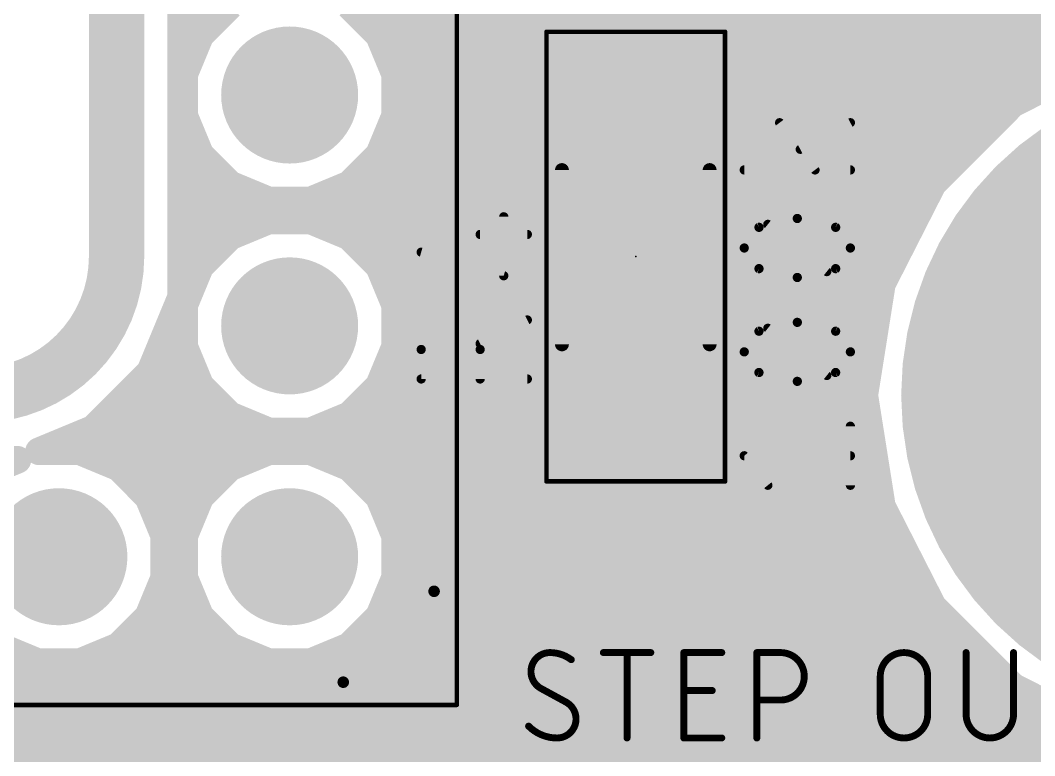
# Model space of a CAD drawing. Extents: x 1.3 to 54.7, y -2.9 to 42.9.
# Drawn here: x 36.41 to 47.57, y 10.51 to 18.6 of the extents above; entities that cross this region are included whole.
import ezdxf

# ---------------------------------------------------------------- set-up
doc = ezdxf.new("R2010")
doc.units = 0
for name, color, linetype in [('1', 12, 'CONTINUOUS'), ('16', 132, 'CONTINUOUS'), ('17', 110, 'CONTINUOUS'), ('21', 253, 'CONTINUOUS'), ('23', 53, 'CONTINUOUS'), ('25', 253, 'CONTINUOUS'), ('27', 253, 'CONTINUOUS'), ('39', 12, 'CONTINUOUS'), ('40', 132, 'CONTINUOUS'), ('41', 12, 'CONTINUOUS'), ('42', 132, 'CONTINUOUS'), ('43', 110, 'CONTINUOUS'), ('51', 253, 'CONTINUOUS')]:
    doc.layers.add(name, color=color, linetype=linetype)

# ---------------------------------------------------------------- blocks, each defined once
blk = doc.blocks.new('RECT')
blk.add_solid([(-0.5, -0.5), (0.5, -0.5), (-0.5, 0.5), (0.5, 0.5)])
blk = doc.blocks.new('ROUNDP')
at = {"const_width": 0.5}
blk.add_lwpolyline([(0, -0.25, 1), (0, 0.25, 1), (0, -0.25)], format="xyb", dxfattribs=at)

msp = doc.modelspace()

# ---------------------------------------------------------------- linework, layer by layer
at = {"layer": '1', "const_width": 0.508}
for points in [[(43.18, 19.914), (43.18, 17.424)], [(42.799, 12.192), (42.799, 14.199)], [(25.093, 11.303), (41.91, 11.303)]]:
    msp.add_lwpolyline(points, dxfattribs=at)
at = {"layer": '1'}
for points, const_width in [([(43.053, 17.424, 1), (43.307, 17.424)], 0.254), ([(43.18, 14.58, 0.4142), (42.799, 14.199)], 0.508), ([(43.18, 14.453, 1), (43.18, 14.707)], 0.254), ([(42.926, 14.199, 1), (42.672, 14.199)], 0.254), ([(42.672, 14.199, 1), (42.926, 14.199)], 0.254), ([(41.91, 11.303, 0.4142), (42.799, 12.192)], 0.508), ([(42.926, 12.192, 1), (42.672, 12.192)], 0.254), ([(42.672, 12.192, 1), (42.926, 12.192)], 0.254), ([(41.91, 11.43, 1), (41.91, 11.176)], 0.254), ([(41.91, 11.176, 1), (41.91, 11.43)], 0.254)]:
    msp.add_lwpolyline(points, format="xyb", dxfattribs=dict(at, const_width=const_width))
at = {"layer": '16'}
for points, const_width in [([(37.465, 16.002), (37.465, 26.035)], 0.6096), ([(38.1762, 15.5574), (38.1762, 23.407)], 0.3048), ([(38.7127, 18.7637), (38.3863, 18.4373)], 0.3048), ([(40.3537, 18.4373), (40.0273, 18.7637)], 0.3048), ([(38.1762, 18.5928), (38.5417, 18.5928)], 0.3048), ([(40.1983, 18.5928), (53.4926, 18.5928)], 0.3048), ([(38.3863, 18.4373), (38.2096, 18.0108)], 0.3048), ([(40.5304, 18.0108), (40.3537, 18.4373)], 0.3048), ([(38.1762, 18.288), (38.3244, 18.288)], 0.3048), ([(40.4156, 18.288), (48.6948, 18.288)], 0.3048), ([(48.4325, 18.2465), (47.328, 17.6836)], 0.3048), ([(38.1762, 17.9832), (38.2096, 17.9832)], 0.3048), ([(38.2096, 18.0108), (38.2096, 17.5492)], 0.3048), ([(40.5304, 17.5492), (40.5304, 18.0108)], 0.3048), ([(40.5304, 17.9832), (47.9159, 17.9832)], 0.3048), ([(38.1762, 17.6784), (38.2096, 17.6784)], 0.3048), ([(40.5304, 17.6784), (47.3227, 17.6784)], 0.3048), ([(47.328, 17.6836), (46.4514, 16.807)], 0.3048), ([(47.328, 17.6836), (47.328, 17.6836)], 0.3048), ([(38.2096, 17.5492), (38.3863, 17.1227)], 0.3048), ([(40.3537, 17.1227), (40.5304, 17.5492)], 0.3048), ([(38.1762, 17.3736), (38.2823, 17.3736)], 0.3048), ([(40.4577, 17.3736), (47.0179, 17.3736)], 0.3048), ([(38.1762, 17.0688), (38.4401, 17.0688)], 0.3048), ([(38.3863, 17.1227), (38.7127, 16.7963)], 0.3048), ([(40.0273, 16.7963), (40.3537, 17.1227)], 0.3048), ([(40.2999, 17.0688), (46.7131, 17.0688)], 0.3048), ([(38.1762, 16.764), (38.7906, 16.764)], 0.3048), ([(38.7127, 16.7963), (39.1392, 16.6196)], 0.3048), ([(39.6008, 16.6196), (40.0273, 16.7963)], 0.3048), ([(39.9494, 16.764), (46.4294, 16.764)], 0.3048), ([(46.4514, 16.807), (45.8885, 15.7024)], 0.3048), ([(46.4514, 16.807), (46.4514, 16.807)], 0.3048), ([(39.1392, 16.6196), (39.6008, 16.6196)], 0.3048), ([(38.1762, 16.4592), (46.2741, 16.4592)], 0.3048), ([(39.1392, 16.4004), (38.7127, 16.2237)], 0.3048), ([(39.6008, 16.4004), (39.1392, 16.4004)], 0.3048), ([(40.0273, 16.2237), (39.6008, 16.4004)], 0.3048), ([(38.1762, 16.1544), (38.6433, 16.1544)], 0.3048), ([(38.7127, 16.2237), (38.3863, 15.8973)], 0.3048), ([(40.3537, 15.8973), (40.0273, 16.2237)], 0.3048), ([(40.0967, 16.1544), (46.1188, 16.1544)], 0.3048), ([(38.1762, 15.8496), (38.3665, 15.8496)], 0.3048), ([(38.3863, 15.8973), (38.2096, 15.4708)], 0.3048), ([(40.5304, 15.4708), (40.3537, 15.8973)], 0.3048), ([(40.3735, 15.8496), (45.9635, 15.8496)], 0.3048), ([(45.8885, 15.7024), (45.6946, 14.478)], 0.3048), ([(45.8885, 15.7024), (45.8885, 15.7024)], 0.3048), ([(37.8359, 14.7359), (38.1762, 15.5574)], 0.3048), ([(38.171, 15.5448), (38.2402, 15.5448)], 0.3048), ([(40.4998, 15.5448), (45.8636, 15.5448)], 0.3048), ([(38.2096, 15.4708), (38.2096, 15.0092)], 0.3048), ([(40.5304, 15.0092), (40.5304, 15.4708)], 0.3048), ([(38.0447, 15.24), (38.2096, 15.24)], 0.3048), ([(40.5304, 15.24), (45.8153, 15.24)], 0.3048), ([(37.9185, 14.9352), (38.2402, 14.9352)], 0.3048), ([(38.2096, 15.0092), (38.3863, 14.5827)], 0.3048), ([(40.3537, 14.5827), (40.5304, 15.0092)], 0.3048), ([(40.4998, 14.9352), (45.767, 14.9352)], 0.3048), ([(37.2071, 14.1071), (37.8359, 14.7359)], 0.3048), ([(37.8359, 14.7359), (37.8359, 14.7359)], 0.3048), ([(37.7305, 14.6304), (38.3665, 14.6304)], 0.3048), ([(40.3735, 14.6304), (45.7187, 14.6304)], 0.3048), ([(38.3863, 14.5827), (38.7127, 14.2563)], 0.3048), ([(40.0273, 14.2563), (40.3537, 14.5827)], 0.3048), ([(45.6946, 14.478), (45.6946, 14.478)], 0.3048), ([(45.6946, 14.478), (45.8885, 13.2536)], 0.3048), ([(37.4257, 14.3256), (38.6433, 14.3256)], 0.3048), ([(38.7127, 14.2563), (39.1392, 14.0796)], 0.3048), ([(39.6008, 14.0796), (40.0273, 14.2563)], 0.3048), ([(40.0967, 14.3256), (45.7187, 14.3256)], 0.3048), ([(36.6116, 13.8604), (37.2071, 14.1071)], 0.3048), ([(37.2071, 14.1071), (37.2071, 14.1071)], 0.3048), ([(39.1392, 14.0796), (39.6008, 14.0796)], 0.3048), ([(36.9988, 14.0208), (45.767, 14.0208)], 0.3048), ([(37.0608, 13.8604), (36.6116, 13.8604)], 0.3048), ([(37.4873, 13.6837), (37.0608, 13.8604)], 0.3048), ([(39.1392, 13.8604), (38.7127, 13.6837)], 0.3048), ([(39.6008, 13.8604), (39.1392, 13.8604)], 0.3048), ([(40.0273, 13.6837), (39.6008, 13.8604)], 0.3048), ([(34.7468, 13.7668), (36.3732, 13.7668)], 0.3048), ([(36.3732, 13.7668), (36.1727, 13.6837)], 0.3048), ([(37.4094, 13.716), (38.7906, 13.716)], 0.3048), ([(39.9494, 13.716), (45.8153, 13.716)], 0.3048), ([(37.8137, 13.3573), (37.4873, 13.6837)], 0.3048), ([(38.7127, 13.6837), (38.3863, 13.3573)], 0.3048), ([(40.3537, 13.3573), (40.0273, 13.6837)], 0.3048), ([(37.7599, 13.4112), (38.4401, 13.4112)], 0.3048), ([(40.2998, 13.4112), (45.8636, 13.4112)], 0.3048), ([(37.9904, 12.9308), (37.8137, 13.3573)], 0.3048), ([(38.3863, 13.3573), (38.2096, 12.9308)], 0.3048), ([(40.5304, 12.9308), (40.3537, 13.3573)], 0.3048), ([(45.8885, 13.2536), (45.8885, 13.2536)], 0.3048), ([(45.8885, 13.2536), (46.4514, 12.149)], 0.3048), ([(37.9177, 13.1064), (38.2823, 13.1064)], 0.3048), ([(40.4577, 13.1064), (45.9635, 13.1064)], 0.3048), ([(37.9904, 12.4692), (37.9904, 12.9308)], 0.3048), ([(38.2096, 12.9308), (38.2096, 12.4692)], 0.3048), ([(40.5304, 12.4692), (40.5304, 12.9308)], 0.3048), ([(37.9904, 12.8016), (38.2096, 12.8016)], 0.3048), ([(40.5304, 12.8016), (46.1188, 12.8016)], 0.3048), ([(37.8137, 12.0427), (37.9904, 12.4692)], 0.3048), ([(37.9904, 12.4968), (38.2096, 12.4968)], 0.3048), ([(38.2096, 12.4692), (38.3863, 12.0427)], 0.3048), ([(40.3537, 12.0427), (40.5304, 12.4692)], 0.3048), ([(40.5304, 12.4968), (46.2741, 12.4968)], 0.3048), ([(37.8756, 12.192), (38.3244, 12.192)], 0.3048), ([(40.4156, 12.192), (46.4294, 12.192)], 0.3048), ([(46.4514, 12.149), (46.4514, 12.149)], 0.3048), ([(46.4514, 12.149), (47.328, 11.2724)], 0.3048), ([(37.4873, 11.7163), (37.8137, 12.0427)], 0.3048), ([(38.3863, 12.0427), (38.7127, 11.7163)], 0.3048), ([(40.0273, 11.7163), (40.3537, 12.0427)], 0.3048), ([(37.6583, 11.8872), (38.5417, 11.8872)], 0.3048), ([(40.1983, 11.8872), (46.7131, 11.8872)], 0.3048), ([(36.1727, 11.7163), (36.5992, 11.5396)], 0.3048), ([(37.0608, 11.5396), (37.4873, 11.7163)], 0.3048), ([(38.7127, 11.7163), (39.1392, 11.5396)], 0.3048), ([(39.6008, 11.5396), (40.0273, 11.7163)], 0.3048), ([(34.6241, 11.5824), (36.4958, 11.5824)], 0.3048), ([(37.1641, 11.5824), (39.0358, 11.5824)], 0.3048), ([(39.7041, 11.5824), (47.0179, 11.5824)], 0.3048), ([(36.5992, 11.5396), (37.0608, 11.5396)], 0.3048), ([(39.1392, 11.5396), (39.6008, 11.5396)], 0.3048), ([(10.8712, 11.2776), (47.3227, 11.2776)], 0.3048), ([(47.328, 11.2724), (47.328, 11.2724)], 0.3048), ([(47.328, 11.2724), (48.4325, 10.7095)], 0.3048), ([(10.8712, 10.9728), (47.9159, 10.9728)], 0.3048), ([(10.8712, 10.668), (48.6948, 10.668)], 0.3048), ([(10.8712, 10.3632), (53.4926, 10.3632)], 0.3048)]:
    msp.add_lwpolyline(points, dxfattribs=dict(at, const_width=const_width))
for points, const_width in [([(38.1762, 18.669, 1), (38.1762, 18.5166)], 0.1524), ([(38.5417, 18.5166, 1), (38.5417, 18.669)], 0.1524), ([(40.1983, 18.669, 1), (40.1983, 18.5166)], 0.1524), ([(38.3324, 18.4912, 1), (38.4401, 18.3834)], 0.1524), ([(38.4567, 18.4082, 1), (38.3159, 18.4665)], 0.1524), ([(40.4241, 18.4665, 1), (40.2833, 18.4082)], 0.1524), ([(40.2999, 18.3834, 1), (40.4076, 18.4912)], 0.1524), ([(38.1762, 18.3642, 1), (38.1762, 18.2118)], 0.1524), ([(38.3244, 18.2118, 1), (38.3244, 18.3642)], 0.1524), ([(40.4156, 18.3642, 1), (40.4156, 18.2118)], 0.1524), ([(38.1762, 18.0594, 1), (38.1762, 17.907)], 0.1524), ([(38.2858, 18.0108, 1), (38.1334, 18.0108)], 0.1524), ([(38.1392, 18.04, 1), (38.28, 17.9817)], 0.1524), ([(38.2096, 17.907, 1), (38.2096, 18.0594)], 0.1524), ([(40.6066, 18.0108, 1), (40.4542, 18.0108)], 0.1524), ([(40.5304, 18.0594, 1), (40.5304, 17.907)], 0.1524), ([(40.46, 17.9817, 1), (40.6008, 18.04)], 0.1524), ([(38.1762, 17.7546, 1), (38.1762, 17.6022)], 0.1524), ([(38.2096, 17.6022, 1), (38.2096, 17.7546)], 0.1524), ([(40.5304, 17.7546, 1), (40.5304, 17.6022)], 0.1524), ([(47.328, 17.7598, 1), (47.328, 17.6074)], 0.1524), ([(47.2934, 17.7515, 1), (47.3626, 17.6158)], 0.1524), ([(47.3818, 17.6298, 1), (47.2741, 17.7375)], 0.1524), ([(47.3227, 17.6022, 1), (47.3227, 17.7546)], 0.1524), ([(47.328, 17.6074, 1), (47.328, 17.7598)], 0.1524), ([(38.28, 17.5783, 1), (38.1392, 17.52)], 0.1524), ([(40.6008, 17.52, 1), (40.46, 17.5783)], 0.1524), ([(38.1334, 17.5492, 1), (38.2858, 17.5492)], 0.1524), ([(40.4542, 17.5492, 1), (40.6066, 17.5492)], 0.1524), ([(38.1762, 17.4498, 1), (38.1762, 17.2974)], 0.1524), ([(38.2823, 17.2974, 1), (38.2823, 17.4498)], 0.1524), ([(40.4577, 17.4498, 1), (40.4577, 17.2974)], 0.1524), ([(47.0179, 17.2974, 1), (47.0179, 17.4498)], 0.1524), ([(38.1762, 17.145, 1), (38.1762, 16.9926)], 0.1524), ([(38.4401, 17.1766, 1), (38.3324, 17.0688)], 0.1524), ([(38.3159, 17.0935, 1), (38.4567, 17.1518)], 0.1524), ([(38.4401, 16.9926, 1), (38.4401, 17.145)], 0.1524), ([(40.2999, 17.145, 1), (40.2999, 16.9926)], 0.1524), ([(40.2833, 17.1518, 1), (40.4241, 17.0935)], 0.1524), ([(40.4076, 17.0688, 1), (40.2999, 17.1766)], 0.1524), ([(46.7131, 16.9926, 1), (46.7131, 17.145)], 0.1524), ([(38.1762, 16.8402, 1), (38.1762, 16.6878)], 0.1524), ([(38.7418, 16.8667, 1), (38.6835, 16.7259)], 0.1524), ([(38.6588, 16.7424, 1), (38.7666, 16.8501)], 0.1524), ([(38.7906, 16.6878, 1), (38.7906, 16.8402)], 0.1524), ([(39.9494, 16.8402, 1), (39.9494, 16.6878)], 0.1524), ([(39.9734, 16.8501, 1), (40.0812, 16.7424)], 0.1524), ([(40.0565, 16.7259, 1), (39.9982, 16.8667)], 0.1524), ([(46.5276, 16.807, 1), (46.3752, 16.807)], 0.1524), ([(46.3975, 16.8609, 1), (46.5052, 16.7532)], 0.1524), ([(46.3752, 16.807, 1), (46.5276, 16.807)], 0.1524), ([(46.5192, 16.7724, 1), (46.3835, 16.8416)], 0.1524), ([(46.4294, 16.6878, 1), (46.4294, 16.8402)], 0.1524), ([(39.1392, 16.6958, 1), (39.1392, 16.5434)], 0.1524), ([(39.11, 16.5492, 1), (39.1683, 16.69)], 0.1524), ([(39.5717, 16.69, 1), (39.63, 16.5492)], 0.1524), ([(39.6008, 16.5434, 1), (39.6008, 16.6958)], 0.1524), ([(38.1762, 16.5354, 1), (38.1762, 16.383)], 0.1524), ([(39.1392, 16.4766, 1), (39.1392, 16.3242)], 0.1524), ([(39.1683, 16.33, 1), (39.11, 16.4708)], 0.1524), ([(39.63, 16.4708, 1), (39.5717, 16.33)], 0.1524), ([(39.6008, 16.3242, 1), (39.6008, 16.4766)], 0.1524), ([(46.2741, 16.383, 1), (46.2741, 16.5354)], 0.1524), ([(35.941, 14.478, 0.4142), (37.465, 16.002)], 0.6096), ([(37.6174, 16.002, 1), (37.3126, 16.002)], 0.3048), ([(38.1762, 16.2306, 1), (38.1762, 16.0782)], 0.1524), ([(38.6835, 16.2941, 1), (38.7418, 16.1533)], 0.1524), ([(38.6433, 16.0782, 1), (38.6433, 16.2306)], 0.1524), ([(38.7666, 16.1699, 1), (38.6588, 16.2776)], 0.1524), ([(40.0812, 16.2776, 1), (39.9734, 16.1699)], 0.1524), ([(39.9982, 16.1533, 1), (40.0565, 16.2941)], 0.1524), ([(40.0967, 16.2306, 1), (40.0967, 16.0782)], 0.1524), ([(46.1188, 16.0782, 1), (46.1188, 16.2306)], 0.1524), ([(37.3126, 16.002, 1), (37.6174, 16.002)], 0.3048), ([(38.1762, 15.9258, 1), (38.1762, 15.7734)], 0.1524), ([(38.3324, 15.9512, 1), (38.4401, 15.8434)], 0.1524), ([(38.4567, 15.8682, 1), (38.3159, 15.9265)], 0.1524), ([(38.3665, 15.7734, 1), (38.3665, 15.9258)], 0.1524), ([(40.4241, 15.9265, 1), (40.2833, 15.8682)], 0.1524), ([(40.3735, 15.9258, 1), (40.3735, 15.7734)], 0.1524), ([(40.2999, 15.8434, 1), (40.4076, 15.9512)], 0.1524), ([(45.9635, 15.7734, 1), (45.9635, 15.9258)], 0.1524), ([(45.9647, 15.7024, 1), (45.8123, 15.7024)], 0.1524), ([(45.8206, 15.737, 1), (45.9564, 15.6679)], 0.1524), ([(45.8123, 15.7024, 1), (45.9647, 15.7024)], 0.1524), ([(45.9638, 15.6905, 1), (45.8133, 15.7144)], 0.1524), ([(38.171, 15.621, 1), (38.171, 15.4686)], 0.1524), ([(38.1, 15.5574, 1), (38.2524, 15.5574)], 0.1524), ([(38.2466, 15.5282, 1), (38.1058, 15.5865)], 0.1524), ([(38.2402, 15.4686, 1), (38.2402, 15.621)], 0.1524), ([(40.4998, 15.621, 1), (40.4998, 15.4686)], 0.1524), ([(45.8636, 15.4686, 1), (45.8636, 15.621)], 0.1524), ([(38.2858, 15.4708, 1), (38.1334, 15.4708)], 0.1524), ([(38.1392, 15.5, 1), (38.28, 15.4417)], 0.1524), ([(40.6066, 15.4708, 1), (40.4542, 15.4708)], 0.1524), ([(40.46, 15.4417, 1), (40.6008, 15.5)], 0.1524), ([(38.0447, 15.3162, 1), (38.0447, 15.1638)], 0.1524), ([(38.2096, 15.1638, 1), (38.2096, 15.3162)], 0.1524), ([(40.5304, 15.3162, 1), (40.5304, 15.1638)], 0.1524), ([(45.8153, 15.1638, 1), (45.8153, 15.3162)], 0.1524), ([(37.9185, 15.0114, 1), (37.9185, 14.859)], 0.1524), ([(38.28, 15.0383, 1), (38.1392, 14.98)], 0.1524), ([(38.1334, 15.0092, 1), (38.2858, 15.0092)], 0.1524), ([(38.2402, 14.859, 1), (38.2402, 15.0114)], 0.1524), ([(40.4998, 15.0114, 1), (40.4998, 14.859)], 0.1524), ([(40.4542, 15.0092, 1), (40.6066, 15.0092)], 0.1524), ([(40.6008, 14.98, 1), (40.46, 15.0383)], 0.1524), ([(45.767, 14.859, 1), (45.767, 15.0114)], 0.1524), ([(37.9121, 14.7359, 1), (37.7597, 14.7359)], 0.1524), ([(37.8898, 14.682, 1), (37.782, 14.7897)], 0.1524), ([(37.7305, 14.7066, 1), (37.7305, 14.5542)], 0.1524), ([(37.7655, 14.765, 1), (37.9063, 14.7067)], 0.1524), ([(37.7597, 14.7359, 1), (37.9121, 14.7359)], 0.1524), ([(38.3665, 14.5542, 1), (38.3665, 14.7066)], 0.1524), ([(40.3735, 14.7066, 1), (40.3735, 14.5542)], 0.1524), ([(45.7187, 14.5542, 1), (45.7187, 14.7066)], 0.1524), ([(38.4401, 14.6366, 1), (38.3324, 14.5288)], 0.1524), ([(38.3159, 14.5535, 1), (38.4567, 14.6118)], 0.1524), ([(40.2833, 14.6118, 1), (40.4241, 14.5535)], 0.1524), ([(40.4076, 14.5288, 1), (40.2999, 14.6366)], 0.1524), ([(45.7708, 14.478, 1), (45.6184, 14.478)], 0.1524), ([(45.7699, 14.4899, 1), (45.6193, 14.4661)], 0.1524), ([(45.6193, 14.4899, 1), (45.7699, 14.4661)], 0.1524), ([(45.6184, 14.478, 1), (45.7708, 14.478)], 0.1524), ([(37.4257, 14.4018, 1), (37.4257, 14.2494)], 0.1524), ([(38.7418, 14.3267, 1), (38.6835, 14.1859)], 0.1524), ([(38.6433, 14.2494, 1), (38.6433, 14.4018)], 0.1524), ([(40.0565, 14.1859, 1), (39.9982, 14.3267)], 0.1524), ([(40.0967, 14.4018, 1), (40.0967, 14.2494)], 0.1524), ([(45.7187, 14.2494, 1), (45.7187, 14.4018)], 0.1524), ([(38.6588, 14.2024, 1), (38.7666, 14.3101)], 0.1524), ([(39.9734, 14.3101, 1), (40.0812, 14.2024)], 0.1524), ([(37.2071, 14.1833, 1), (37.2071, 14.0309)], 0.1524), ([(37.1533, 14.161, 1), (37.261, 14.0532)], 0.1524), ([(37.2363, 14.0367, 1), (37.178, 14.1775)], 0.1524), ([(37.2071, 14.0309, 1), (37.2071, 14.1833)], 0.1524), ([(39.1392, 14.1558, 1), (39.1392, 14.0034)], 0.1524), ([(39.11, 14.0092, 1), (39.1683, 14.15)], 0.1524), ([(39.5717, 14.15, 1), (39.63, 14.0092)], 0.1524), ([(39.6008, 14.0034, 1), (39.6008, 14.1558)], 0.1524), ([(36.9988, 14.097, 1), (36.9988, 13.9446)], 0.1524), ([(45.767, 13.9446, 1), (45.767, 14.097)], 0.1524), ([(36.6116, 13.9366, 1), (36.6116, 13.7842)], 0.1524), ([(36.5824, 13.9308, 1), (36.6407, 13.79)], 0.1524), ([(37.09, 13.9308, 1), (37.0317, 13.79)], 0.1524), ([(37.0608, 13.7842, 1), (37.0608, 13.9366)], 0.1524), ([(39.1392, 13.9366, 1), (39.1392, 13.7842)], 0.1524), ([(39.1683, 13.79, 1), (39.11, 13.9308)], 0.1524), ([(39.63, 13.9308, 1), (39.5717, 13.79)], 0.1524), ([(39.6008, 13.7842, 1), (39.6008, 13.9366)], 0.1524), ([(36.4024, 13.6964, 1), (36.3441, 13.8372)], 0.1524), ([(36.3732, 13.6906, 1), (36.3732, 13.843)], 0.1524), ([(37.4094, 13.7922, 1), (37.4094, 13.6398)], 0.1524), ([(38.7906, 13.6398, 1), (38.7906, 13.7922)], 0.1524), ([(39.9494, 13.7922, 1), (39.9494, 13.6398)], 0.1524), ([(45.8153, 13.6398, 1), (45.8153, 13.7922)], 0.1524), ([(37.5412, 13.7376, 1), (37.4334, 13.6299)], 0.1524), ([(37.4582, 13.6133, 1), (37.5165, 13.7541)], 0.1524), ([(38.6835, 13.7541, 1), (38.7418, 13.6133)], 0.1524), ([(38.7666, 13.6299, 1), (38.6588, 13.7376)], 0.1524), ([(40.0812, 13.7376, 1), (39.9734, 13.6299)], 0.1524), ([(39.9982, 13.6133, 1), (40.0565, 13.7541)], 0.1524), ([(37.7599, 13.4874, 1), (37.7599, 13.335)], 0.1524), ([(38.4401, 13.335, 1), (38.4401, 13.4874)], 0.1524), ([(40.2998, 13.4874, 1), (40.2998, 13.335)], 0.1524), ([(45.8636, 13.335, 1), (45.8636, 13.4874)], 0.1524), ([(37.8841, 13.3865, 1), (37.7433, 13.3282)], 0.1524), ([(37.7599, 13.3034, 1), (37.8676, 13.4112)], 0.1524), ([(38.3324, 13.4112, 1), (38.4401, 13.3034)], 0.1524), ([(38.4567, 13.3282, 1), (38.3159, 13.3865)], 0.1524), ([(40.4241, 13.3865, 1), (40.2833, 13.3282)], 0.1524), ([(40.2999, 13.3034, 1), (40.4076, 13.4112)], 0.1524), ([(45.9647, 13.2536, 1), (45.8123, 13.2536)], 0.1524), ([(45.9564, 13.2881, 1), (45.8206, 13.219)], 0.1524), ([(45.8123, 13.2536, 1), (45.9647, 13.2536)], 0.1524), ([(45.8133, 13.2416, 1), (45.9638, 13.2655)], 0.1524), ([(37.9177, 13.1826, 1), (37.9177, 13.0302)], 0.1524), ([(38.2823, 13.0302, 1), (38.2823, 13.1826)], 0.1524), ([(40.4577, 13.1826, 1), (40.4577, 13.0302)], 0.1524), ([(45.9635, 13.0302, 1), (45.9635, 13.1826)], 0.1524), ([(38.0666, 12.9308, 1), (37.9142, 12.9308)], 0.1524), ([(38.2858, 12.9308, 1), (38.1334, 12.9308)], 0.1524), ([(40.6066, 12.9308, 1), (40.4542, 12.9308)], 0.1524), ([(37.9904, 12.8778, 1), (37.9904, 12.7254)], 0.1524), ([(37.92, 12.9017, 1), (38.0608, 12.96)], 0.1524), ([(38.1392, 12.96, 1), (38.28, 12.9017)], 0.1524), ([(38.2096, 12.7254, 1), (38.2096, 12.8778)], 0.1524), ([(40.5304, 12.8778, 1), (40.5304, 12.7254)], 0.1524), ([(40.46, 12.9017, 1), (40.6008, 12.96)], 0.1524), ([(46.1188, 12.7254, 1), (46.1188, 12.8778)], 0.1524), ([(37.9904, 12.573, 1), (37.9904, 12.4206)], 0.1524), ([(38.0608, 12.44, 1), (37.92, 12.4983)], 0.1524), ([(38.28, 12.4983, 1), (38.1392, 12.44)], 0.1524), ([(38.2096, 12.4206, 1), (38.2096, 12.573)], 0.1524), ([(40.5304, 12.573, 1), (40.5304, 12.4206)], 0.1524), ([(40.6008, 12.44, 1), (40.46, 12.4983)], 0.1524), ([(46.2741, 12.4206, 1), (46.2741, 12.573)], 0.1524), ([(37.9142, 12.4692, 1), (38.0666, 12.4692)], 0.1524), ([(38.1334, 12.4692, 1), (38.2858, 12.4692)], 0.1524), ([(40.4542, 12.4692, 1), (40.6066, 12.4692)], 0.1524), ([(37.8756, 12.2682, 1), (37.8756, 12.1158)], 0.1524), ([(38.3244, 12.1158, 1), (38.3244, 12.2682)], 0.1524), ([(40.4156, 12.2682, 1), (40.4156, 12.1158)], 0.1524), ([(46.5276, 12.149, 1), (46.3752, 12.149)], 0.1524), ([(46.5052, 12.2028, 1), (46.3975, 12.0951)], 0.1524), ([(46.4294, 12.1158, 1), (46.4294, 12.2682)], 0.1524), ([(37.8676, 11.9888, 1), (37.7599, 12.0966)], 0.1524), ([(38.4401, 12.0966, 1), (38.3324, 11.9888)], 0.1524), ([(40.4076, 11.9888, 1), (40.2999, 12.0966)], 0.1524), ([(46.3752, 12.149, 1), (46.5276, 12.149)], 0.1524), ([(46.3835, 12.1144, 1), (46.5192, 12.1836)], 0.1524), ([(37.7433, 12.0718, 1), (37.8841, 12.0135)], 0.1524), ([(38.3159, 12.0135, 1), (38.4567, 12.0718)], 0.1524), ([(40.2833, 12.0718, 1), (40.4241, 12.0135)], 0.1524), ([(37.6583, 11.9634, 1), (37.6583, 11.811)], 0.1524), ([(38.5417, 11.811, 1), (38.5417, 11.9634)], 0.1524), ([(40.1983, 11.9634, 1), (40.1983, 11.811)], 0.1524), ([(46.7131, 11.811, 1), (46.7131, 11.9634)], 0.1524), ([(37.4334, 11.7701, 1), (37.5412, 11.6624)], 0.1524), ([(37.5165, 11.6459, 1), (37.4582, 11.7867)], 0.1524), ([(38.7418, 11.7867, 1), (38.6835, 11.6459)], 0.1524), ([(38.6588, 11.6624, 1), (38.7666, 11.7701)], 0.1524), ([(39.9734, 11.7701, 1), (40.0812, 11.6624)], 0.1524), ([(40.0565, 11.6459, 1), (39.9982, 11.7867)], 0.1524), ([(36.4958, 11.5062, 1), (36.4958, 11.6586)], 0.1524), ([(37.1641, 11.6586, 1), (37.1641, 11.5062)], 0.1524), ([(39.0358, 11.5062, 1), (39.0358, 11.6586)], 0.1524), ([(39.7041, 11.6586, 1), (39.7041, 11.5062)], 0.1524), ([(47.0179, 11.5062, 1), (47.0179, 11.6586)], 0.1524), ([(36.5992, 11.6158, 1), (36.5992, 11.4634)], 0.1524), ([(36.57, 11.4692, 1), (36.6283, 11.61)], 0.1524), ([(37.0317, 11.61, 1), (37.09, 11.4692)], 0.1524), ([(37.0608, 11.4634, 1), (37.0608, 11.6158)], 0.1524), ([(39.1392, 11.6158, 1), (39.1392, 11.4634)], 0.1524), ([(39.11, 11.4692, 1), (39.1683, 11.61)], 0.1524), ([(39.5717, 11.61, 1), (39.63, 11.4692)], 0.1524), ([(39.6008, 11.4634, 1), (39.6008, 11.6158)], 0.1524), ([(47.328, 11.3486, 1), (47.328, 11.1962)], 0.1524), ([(47.3626, 11.3402, 1), (47.2934, 11.2045)], 0.1524), ([(47.2741, 11.2185, 1), (47.3818, 11.3262)], 0.1524), ([(47.3227, 11.2014, 1), (47.3227, 11.3538)], 0.1524), ([(47.328, 11.1962, 1), (47.328, 11.3486)], 0.1524)]:
    msp.add_lwpolyline(points, format="xyb", dxfattribs=dict(at, const_width=const_width))
at = {"layer": '21', "const_width": 0.127}
for points in [[(40.96, 12.32), (40.96, 28.32)], [(18.46, 11.32), (39.96, 11.32)]]:
    msp.add_lwpolyline(points, dxfattribs=at)
at = {"layer": '21'}
for points, const_width in [([(49.657, 11.557, 1), (49.657, 17.399, 1), (49.657, 11.557)], 0.1524), ([(39.96, 11.32, 0.4142), (40.96, 12.32)], 0.127), ([(40.9918, 12.32, 1), (40.9282, 12.32)], 0.0635), ([(40.9282, 12.32, 1), (40.9918, 12.32)], 0.0635), ([(39.96, 11.3518, 1), (39.96, 11.2882)], 0.0635), ([(39.96, 11.2882, 1), (39.96, 11.3518)], 0.0635)]:
    msp.add_lwpolyline(points, format="xyb", dxfattribs=dict(at, const_width=const_width))
at = {"layer": '23'}
msp.add_point((43.18, 16.002), dxfattribs=at)
at = {"layer": '25'}
for points, const_width in [([(41.7266, 15.7914), (41.7266, 16.4405)], 0.1016), ([(41.4669, 16.2458), (41.9862, 16.2458)], 0.1016), ([(40.8178, 16.0511), (41.7266, 15.7914)], 0.1016), ([(41.9862, 15.3049), (41.4669, 15.0453)], 0.1016), ([(40.8178, 14.6558), (40.8178, 14.9804)], 0.1016), ([(41.4669, 14.9804), (41.4669, 14.6558)], 0.1016), ([(41.9862, 14.6558), (40.8178, 14.6558)], 0.1016), ([(42.823, 11.6459), (43.3451, 11.6459)], 0.0762), ([(43.0841, 10.7061), (43.0841, 11.6459)], 0.0762), ([(43.7087, 10.7061), (43.7087, 11.6459)], 0.0762), ([(43.7087, 11.6459), (44.1264, 11.6459)], 0.0762), ([(44.5125, 10.7061), (44.5125, 11.6459)], 0.0762), ([(44.5125, 11.6459), (44.7736, 11.6459)], 0.0762), ([(46.8159, 11.6459), (46.8159, 10.9672)], 0.0762), ([(47.338, 10.9672), (47.338, 11.6459)], 0.0762), ([(45.871, 10.9672), (45.871, 11.3848)], 0.0762), ([(46.3931, 11.3848), (46.3931, 10.9672)], 0.0762), ([(42.4177, 11.0977), (42.1306, 11.2543)], 0.0762), ([(43.7087, 11.2282), (44.0219, 11.2282)], 0.0762), ([(44.7736, 11.1238), (44.5125, 11.1238)], 0.0762), ([(44.1264, 10.7061), (43.7087, 10.7061)], 0.0762)]:
    msp.add_lwpolyline(points, dxfattribs=dict(at, const_width=const_width))
for points, const_width in [([(41.752, 16.4405, 1), (41.7012, 16.4405)], 0.0508), ([(41.4669, 16.2712, 1), (41.4669, 16.2204)], 0.0508), ([(41.9862, 16.2204, 1), (41.9862, 16.2712)], 0.0508), ([(40.8248, 16.0755, 1), (40.8108, 16.0267)], 0.0508), ([(41.7012, 15.7914, 1), (41.752, 15.7914)], 0.0508), ([(41.7196, 15.767, 1), (41.7335, 15.8159)], 0.0508), ([(41.4669, 14.9804, 1), (40.8178, 14.9804)], 0.1016), ([(41.9976, 15.2822, 1), (41.9748, 15.3276)], 0.0508), ([(41.4556, 15.068, 1), (41.4783, 15.0225)], 0.0508), ([(40.8432, 14.9804, 1), (40.7924, 14.9804)], 0.0508), ([(40.7924, 14.9804, 1), (40.8432, 14.9804)], 0.0508), ([(41.4923, 14.9804, 1), (41.4415, 14.9804)], 0.0508), ([(41.4415, 14.9804, 1), (41.4923, 14.9804)], 0.0508), ([(40.8178, 14.6812, 1), (40.8178, 14.6304)], 0.0508), ([(40.7924, 14.6558, 1), (40.8432, 14.6558)], 0.0508), ([(41.4415, 14.6558, 1), (41.4923, 14.6558)], 0.0508), ([(41.9862, 14.6304, 1), (41.9862, 14.6812)], 0.0508), ([(42.235, 11.6459, 0.4142), (42.0262, 11.4371)], 0.0762), ([(42.47, 11.5676, 0.1623), (42.235, 11.6459)], 0.0762), ([(42.235, 11.6649, 1), (42.235, 11.6269)], 0.0381), ([(42.235, 11.6268, 1), (42.235, 11.6649)], 0.0381), ([(42.823, 11.665, 1), (42.823, 11.6269)], 0.0381), ([(43.1031, 11.6459, 1), (43.065, 11.6459)], 0.0381), ([(43.3451, 11.6269, 1), (43.3451, 11.665)], 0.0381), ([(43.7277, 11.6459, 1), (43.6896, 11.6459)], 0.0381), ([(43.7087, 11.665, 1), (43.7087, 11.6269)], 0.0381), ([(44.1264, 11.6269, 1), (44.1264, 11.665)], 0.0381), ([(44.5316, 11.6459, 1), (44.4935, 11.6459)], 0.0381), ([(44.5125, 11.665, 1), (44.5125, 11.6269)], 0.0381), ([(44.7736, 11.1238, 1), (44.7736, 11.6459)], 0.0762), ([(44.7736, 11.665, 1), (44.7736, 11.6269)], 0.0381), ([(44.7736, 11.6269, 1), (44.7736, 11.665)], 0.0381), ([(46.3931, 11.3848, 1), (45.871, 11.3848)], 0.0762), ([(46.8349, 11.6459, 1), (46.7968, 11.6459)], 0.0381), ([(47.357, 11.6459, 1), (47.3189, 11.6459)], 0.0381), ([(42.4585, 11.5523, 1), (42.4814, 11.5828)], 0.0381), ([(42.0262, 11.4371, 0.2656), (42.1306, 11.2543)], 0.0762), ([(42.0452, 11.4371, 1), (42.0071, 11.4371)], 0.0381), ([(42.0071, 11.4371, 1), (42.0452, 11.4371)], 0.0381), ([(45.89, 11.3848, 1), (45.8519, 11.3848)], 0.0381), ([(45.8519, 11.3848, 1), (45.89, 11.3848)], 0.0381), ([(46.4122, 11.3848, 1), (46.3741, 11.3848)], 0.0381), ([(46.3741, 11.3848, 1), (46.4122, 11.3848)], 0.0381), ([(42.1397, 11.271, 1), (42.1215, 11.2376)], 0.0381), ([(42.1209, 11.2379, 1), (42.1402, 11.2707)], 0.0381), ([(43.7087, 11.2473, 1), (43.7087, 11.2092)], 0.0381), ([(44.0219, 11.2092, 1), (44.0219, 11.2473)], 0.0381), ([(42.5222, 10.9149, 0.2656), (42.4177, 11.0977)], 0.0762), ([(42.4274, 11.1141, 1), (42.4081, 11.0813)], 0.0381), ([(42.4086, 11.081, 1), (42.4269, 11.1144)], 0.0381), ([(44.5125, 11.1428, 1), (44.5125, 11.1047)], 0.0381), ([(44.7736, 11.1428, 1), (44.7736, 11.1047)], 0.0381), ([(44.7736, 11.1047, 1), (44.7736, 11.1428)], 0.0381), ([(42.3133, 10.7061, 0.4142), (42.5222, 10.9149)], 0.0762), ([(42.5412, 10.9149, 1), (42.5031, 10.9149)], 0.0381), ([(45.871, 10.9672, 1), (46.3931, 10.9672)], 0.0762), ([(45.89, 10.9672, 1), (45.8519, 10.9672)], 0.0381), ([(45.8519, 10.9672, 1), (45.89, 10.9672)], 0.0381), ([(46.4122, 10.9672, 1), (46.3741, 10.9672)], 0.0381), ([(46.3741, 10.9672, 1), (46.4122, 10.9672)], 0.0381), ([(46.8349, 10.9672, 1), (46.7968, 10.9672)], 0.0381), ([(46.7968, 10.9672, 1), (46.8349, 10.9672)], 0.0381), ([(46.8159, 10.9672, 1), (47.338, 10.9672)], 0.0762), ([(47.357, 10.9672, 1), (47.3189, 10.9672)], 0.0381), ([(47.3189, 10.9672, 1), (47.357, 10.9672)], 0.0381), ([(42.0136, 10.85, 1), (41.9865, 10.8232)], 0.0381), ([(42.0001, 10.8366, 0.2), (42.3133, 10.7061)], 0.0762), ([(42.5031, 10.9149, 1), (42.5412, 10.9149)], 0.0381), ([(42.3133, 10.7252, 1), (42.3133, 10.6871)], 0.0381), ([(42.3133, 10.6871, 1), (42.3133, 10.7251)], 0.0381), ([(43.065, 10.7061, 1), (43.1031, 10.7061)], 0.0381), ([(43.6896, 10.7061, 1), (43.7277, 10.7061)], 0.0381), ([(43.7087, 10.7252, 1), (43.7087, 10.6871)], 0.0381), ([(44.1264, 10.6871, 1), (44.1264, 10.7252)], 0.0381), ([(44.4935, 10.7061, 1), (44.5316, 10.7061)], 0.0381)]:
    msp.add_lwpolyline(points, format="xyb", dxfattribs=dict(at, const_width=const_width))
at = {"layer": '27'}
for points, const_width in [([(44.7836, 17.4904, 1), (44.7429, 17.46)], 0.0508), ([(45.5541, 17.4528, 1), (45.5303, 17.4976)], 0.0508), ([(44.9786, 17.2055, 1), (45.0023, 17.1607)], 0.0508), ([(44.3738, 16.9813, 1), (44.3738, 16.9305)], 0.0508), ([(45.1324, 16.9407, 1), (45.1731, 16.9712)], 0.0508), ([(45.5422, 16.9305, 1), (45.5422, 16.9813)], 0.0508), ([(44.958, 16.4217, 0.1139), (44.5361, 16.3243)], 0.1016), ([(45.3799, 16.3243, 0.1139), (44.958, 16.4217)], 0.1016), ([(44.958, 16.4471, 1), (44.958, 16.3963)], 0.0508), ([(44.958, 16.3963, 1), (44.958, 16.4471)], 0.0508), ([(44.5361, 16.3243, 0.3205), (44.3738, 16.0971)], 0.1016), ([(44.5249, 16.3471, 1), (44.5472, 16.3015)], 0.0508), ([(44.5443, 16.3003, 1), (44.5278, 16.3483)], 0.0508), ([(44.6493, 16.3766, 1), (44.6176, 16.3369)], 0.0508), ([(45.5422, 16.0971, 0.3205), (45.3799, 16.3243)], 0.1016), ([(45.3882, 16.3483, 1), (45.3717, 16.3003)], 0.0508), ([(45.3688, 16.3015, 1), (45.3911, 16.3471)], 0.0508), ([(44.3738, 16.0971, 0.3205), (44.5361, 15.8699)], 0.1016), ([(44.3992, 16.0971, 1), (44.3484, 16.0971)], 0.0508), ([(44.3484, 16.0971, 1), (44.3992, 16.0971)], 0.0508), ([(45.3799, 15.8699, 0.3205), (45.5422, 16.0971)], 0.1016), ([(45.5676, 16.0971, 1), (45.5168, 16.0971)], 0.0508), ([(45.5168, 16.0971, 1), (45.5676, 16.0971)], 0.0508), ([(44.5472, 15.8928, 1), (44.5249, 15.8471)], 0.0508), ([(44.5361, 15.8699, 0.1139), (44.958, 15.7726)], 0.1016), ([(44.5278, 15.8459, 1), (44.5443, 15.8939)], 0.0508), ([(44.958, 15.7726, 0.1139), (45.3799, 15.8699)], 0.1016), ([(45.2667, 15.8176, 1), (45.2984, 15.8573)], 0.0508), ([(45.3717, 15.8939, 1), (45.3882, 15.8459)], 0.0508), ([(45.3911, 15.8471, 1), (45.3688, 15.8928)], 0.0508), ([(44.958, 15.798, 1), (44.958, 15.7472)], 0.0508), ([(44.958, 15.7472, 1), (44.958, 15.798)], 0.0508), ([(44.958, 15.2787, 0.1139), (44.5361, 15.1813)], 0.1016), ([(45.3799, 15.1813, 0.1139), (44.958, 15.2787)], 0.1016), ([(44.958, 15.3041, 1), (44.958, 15.2533)], 0.0508), ([(44.958, 15.2533, 1), (44.958, 15.3041)], 0.0508), ([(44.5361, 15.1813, 0.3205), (44.3738, 14.9541)], 0.1016), ([(44.5249, 15.2041, 1), (44.5472, 15.1585)], 0.0508), ([(44.5443, 15.1573, 1), (44.5278, 15.2053)], 0.0508), ([(44.6493, 15.2336, 1), (44.6176, 15.1939)], 0.0508), ([(45.5422, 14.9541, 0.3205), (45.3799, 15.1813)], 0.1016), ([(45.3882, 15.2053, 1), (45.3717, 15.1573)], 0.0508), ([(45.3688, 15.1585, 1), (45.3911, 15.2041)], 0.0508), ([(44.3738, 14.9541, 0.3205), (44.5361, 14.7269)], 0.1016), ([(44.3992, 14.9541, 1), (44.3484, 14.9541)], 0.0508), ([(44.3484, 14.9541, 1), (44.3992, 14.9541)], 0.0508), ([(45.3799, 14.7269, 0.3205), (45.5422, 14.9541)], 0.1016), ([(45.5676, 14.9541, 1), (45.5168, 14.9541)], 0.0508), ([(45.5168, 14.9541, 1), (45.5676, 14.9541)], 0.0508), ([(44.5472, 14.7498, 1), (44.5249, 14.7041)], 0.0508), ([(44.5361, 14.7269, 0.1139), (44.958, 14.6296)], 0.1016), ([(44.5278, 14.7029, 1), (44.5443, 14.751)], 0.0508), ([(44.958, 14.6296, 0.1139), (45.3799, 14.7269)], 0.1016), ([(45.2667, 14.6746, 1), (45.2984, 14.7143)], 0.0508), ([(45.3717, 14.751, 1), (45.3882, 14.7029)], 0.0508), ([(45.3911, 14.7041, 1), (45.3688, 14.7498)], 0.0508), ([(44.958, 14.655, 1), (44.958, 14.6042)], 0.0508), ([(44.958, 14.6042, 1), (44.958, 14.655)], 0.0508), ([(45.5676, 14.1357, 1), (45.5168, 14.1357)], 0.0508), ([(44.3936, 13.827, 1), (44.354, 13.7952)], 0.0508), ([(44.3738, 13.8365, 1), (44.3738, 13.7857)], 0.0508), ([(45.5422, 13.7857, 1), (45.5422, 13.8365)], 0.0508), ([(44.6136, 13.4707, 1), (44.6533, 13.5024)], 0.0508), ([(45.5168, 13.4866, 1), (45.5676, 13.4866)], 0.0508)]:
    msp.add_lwpolyline(points, format="xyb", dxfattribs=dict(at, const_width=const_width))
at = {"layer": '27', "const_width": 0.1016}
for points in [[(44.7633, 17.4752), (45.1527, 16.9559)], [(45.5422, 17.4752), (44.9905, 17.1831)], [(45.5422, 16.9559), (44.3738, 16.9559)], [(45.2826, 15.8375), (44.6334, 16.3568)], [(45.2826, 14.6945), (44.6334, 15.2138)], [(45.5422, 13.4866), (45.5422, 14.1357)], [(44.6334, 13.4866), (44.3738, 13.8111)], [(44.3738, 13.8111), (45.5422, 13.8111)]]:
    msp.add_lwpolyline(points, dxfattribs=at)
at = {"layer": '39'}
for points, const_width in [([(41.21, 11.07), (41.21, 29.57)], 0.05), ([(42.197, 13.529), (42.197, 18.475)], 0.0508), ([(42.197, 18.475), (44.163, 18.475)], 0.0508), ([(44.163, 18.475), (44.163, 13.529)], 0.0508), ([(44.163, 13.529), (42.197, 13.529)], 0.0508), ([(16.01, 11.07), (41.21, 11.07)], 0.05)]:
    msp.add_lwpolyline(points, dxfattribs=dict(at, const_width=const_width))
for points, const_width in [([(42.2097, 18.475, 1), (42.1843, 18.475)], 0.0254), ([(42.197, 18.4877, 1), (42.197, 18.4623)], 0.0254), ([(44.1757, 18.475, 1), (44.1503, 18.475)], 0.0254), ([(44.163, 18.4623, 1), (44.163, 18.4877)], 0.0254), ([(49.657, 11.938, 1), (49.657, 17.018, 1), (49.657, 11.938)], 2.032), ([(42.197, 13.5417, 1), (42.197, 13.5163)], 0.0254), ([(42.1843, 13.529, 1), (42.2097, 13.529)], 0.0254), ([(44.1503, 13.529, 1), (44.1757, 13.529)], 0.0254), ([(44.163, 13.5163, 1), (44.163, 13.5417)], 0.0254), ([(41.1975, 11.07, 1), (41.2225, 11.07)], 0.025), ([(41.21, 11.0575, 1), (41.21, 11.0825)], 0.025)]:
    msp.add_lwpolyline(points, format="xyb", dxfattribs=dict(at, const_width=const_width))
at = {"layer": '40', "const_width": 2.032}
msp.add_lwpolyline([(49.657, 11.938, 1), (49.657, 17.018, 1), (49.657, 11.938)], format="xyb", dxfattribs=at)
at = {"layer": '41', "const_width": 2.032}
msp.add_lwpolyline([(49.657, 11.938, 1), (49.657, 17.018, 1), (49.657, 11.938)], format="xyb", dxfattribs=at)
at = {"layer": '42', "const_width": 2.032}
msp.add_lwpolyline([(49.657, 11.938, 1), (49.657, 17.018, 1), (49.657, 11.938)], format="xyb", dxfattribs=at)
at = {"layer": '43', "const_width": 2.032}
msp.add_lwpolyline([(49.657, 11.938, 1), (49.657, 17.018, 1), (49.657, 11.938)], format="xyb", dxfattribs=at)
at = {"layer": '51'}
for points, const_width in [([(40.96, 12.32), (40.96, 28.32)], 0.127), ([(42.3672, 16.9545), (42.3672, 15.0368)], 0.1524), ([(43.9928, 16.9545), (43.9928, 15.0368)], 0.1524), ([(18.46, 11.32), (39.96, 11.32)], 0.127)]:
    msp.add_lwpolyline(points, dxfattribs=dict(at, const_width=const_width))
for points, const_width in [([(42.4053, 16.9545, 1), (42.3291, 16.9545)], 0.0762), ([(44.0309, 16.9545, 1), (43.9547, 16.9545)], 0.0762), ([(47.879, 14.478, 0.4142), (49.657, 12.7)], 2.286), ([(42.3291, 15.0368, 1), (42.4053, 15.0368)], 0.0762), ([(43.9547, 15.0368, 1), (44.0309, 15.0368)], 0.0762), ([(39.96, 11.32, 0.4142), (40.96, 12.32)], 0.127), ([(40.9918, 12.32, 1), (40.9282, 12.32)], 0.0635), ([(40.9282, 12.32, 1), (40.9918, 12.32)], 0.0635), ([(39.96, 11.3518, 1), (39.96, 11.2882)], 0.0635), ([(39.96, 11.2882, 1), (39.96, 11.3518)], 0.0635)]:
    msp.add_lwpolyline(points, format="xyb", dxfattribs=dict(at, const_width=const_width))

# ---------------------------------------------------------------- block references
at = {"layer": '1', "xscale": 1.6, "yscale": 1.803, "rotation": 90}
for p in [(43.18, 17.424), (43.18, 14.58)]:
    msp.add_blockref('RECT', p, dxfattribs=at)
at = {"layer": '17', "xscale": 1.508, "yscale": 1.508, "rotation": 90}
for p in [(39.37, 17.78), (39.37, 17.78), (39.37, 15.24), (39.37, 15.24), (36.83, 12.7), (36.83, 12.7), (39.37, 12.7), (39.37, 12.7)]:
    msp.add_blockref('ROUNDP', p, dxfattribs=at)
at = {"layer": '51', "xscale": 0.7366, "yscale": 1.7526, "rotation": 90}
for p in [(43.18, 17.3228), (43.18, 14.6812)]:
    msp.add_blockref('RECT', p, dxfattribs=at)

doc.saveas('drawing.dxf')
